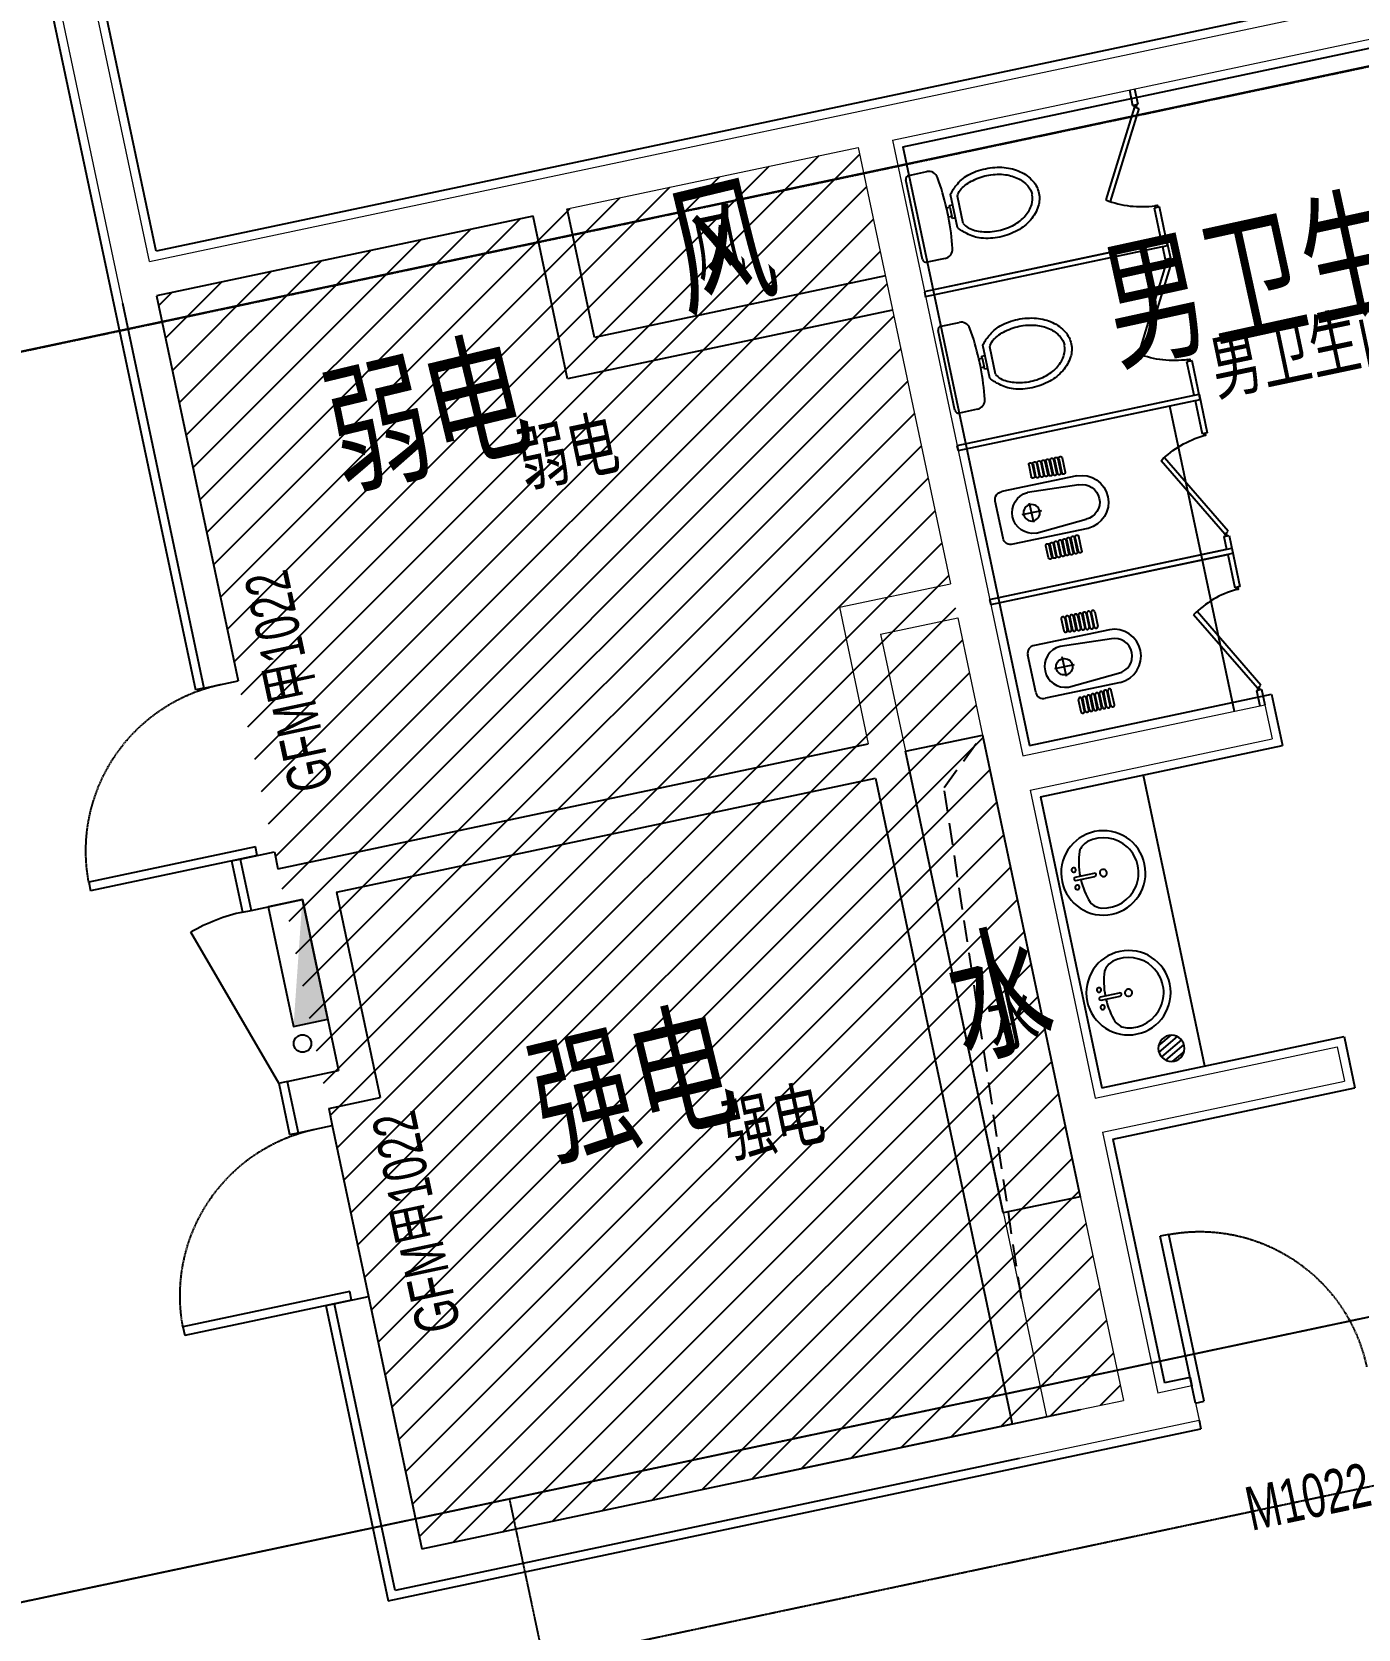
# Model space of a CAD drawing. Header units: millimetres. Extents: x 11669738 to 11859441, y -6222081 to -6069093.
# Drawn here: x 11705781 to 11713364, y -6171997 to -6162863 of the extents above; entities that cross this region are included whole.
import ezdxf
from ezdxf.enums import TextEntityAlignment as Align

# ---------------------------------------------------------------- set-up
doc = ezdxf.new("R2010")
doc.units = ezdxf.units.MM
for name, pattern in [('DASH', [0.35, 0.25, -0.1]), ('E-RG-1F$0$$0$DOTE', [2.42, 2, -0.2, 0.02, -0.2]), ('E1-RW-4F$0$HIDDEN', [0.375, 0.25, -0.125]), ('XRE2$0$HIDDEN', [0.375, 0.25, -0.125])]:
    doc.linetypes.add(name, pattern=pattern)
for name, color, linetype in [('A-SYMB-DOOR1', 4, 'Continuous'), ('A—墙体', 7, 'Continuous'), ('A—设备管丼、主管符号', 50, 'Continuous'), ('A—轴线、尺寸', 1, 'Continuous'), ('E1-RI-4F$0$$14$A-DIMS-100', 1, 'Continuous'), ('E1-RI-4F$0$A-SYMB-DOOR', 4, 'Continuous'), ('E1-RI-4F$0$A-SYMB-DOOR1', 4, 'Continuous'), ('E1-RW-4F$0$A-HOLE', 2, 'Continuous'), ('I—平面—卫生间隔断（不到顶）', 48, 'Continuous'), ('I—平面—文字', 40, 'Continuous'), ('I—平面—文字（放大1：100）', 40, 'XRE2$0$HIDDEN'), ('I—平面—洁具1', 48, 'Continuous'), ('I—平面—洁具2', 44, 'Continuous'), ('I—平面—消防设施', 10, 'Continuous'), ('I—平面—装饰面层线', 192, 'Continuous'), ('I—平面—踏步', 80, 'Continuous'), ('I—平面—门', 22, 'Continuous'), ('S-EQ1', 2, 'Continuous'), ('轴线100', 1, 'Continuous')]:
    doc.layers.add(name, color=color, linetype=linetype)
doc.layers.add('E1-RW-4F$0$A-WALL', color=7, linetype='Continuous', lineweight=5)
doc.layers.add('E1-RW-4F$0$P-SANR-FIXT', color=6, linetype='Continuous', lineweight=5)
doc.styles.add('E1-RI-4F$0$ECADI-TXT', font='SIMYOU.TTF')
doc.styles.add('XD2008', font='simhei.ttf', dxfattribs={"width": 0.85})

# ---------------------------------------------------------------- blocks, each defined once
blk = doc.blocks.new('E1-RI-4F$0$ECADI-TAG-DOOR')
blk = doc.blocks.new('E1-RI-4F$0$XFX-BX')
blk.add_lwpolyline([(0, 0), (0, 200), (700, 200), (700, 0)], close=True)
blk.add_solid([(0, 0), (0, 0), (700, 0), (700, 200)])
blk = doc.blocks.new('E1-RW-4F$0$Lavatory - Round_BNIM - 19_ x 19_-277619-E1 和 E3 号楼三层平面图 BLDG E1 AND E3 THIRD FLOOR PLAN')
at = {"layer": 'I—平面—洁具1'}
for p, q in [((87.1, 247.1), (87.1, 136.3)), ((106.2, 247.1), (106.2, 136.3))]:
    blk.add_line(p, q, dxfattribs=at)
for centre, radius, start, end in [((96.7, 85.2), 241.3, 0, 180), ((1.4, 104.3), 104.5, 120.79274, 162.19039), ((96.7, -233), 452.3, 91.20673, 109.20864), ((45.9, 247.1), 12.7, 0, 180), ((45.9, 247.1), 12.7, 180, 0), ((96.7, 247.1), 9.52, 0, 180), ((96.7, -233), 452.3, 70.79136, 88.79327), ((147.5, 247.1), 12.7, 0, 180), ((147.5, 247.1), 12.7, 180, 0), ((191.9, 104.3), 104.5, 17.80961, 59.20726), ((96.7, 85.2), 201.4, 165.30711, 14.69289), ((96.7, 85.2), 20.6, 0, 180), ((96.7, 136.3), 9.52, 180, 0), ((96.7, 85.2), 241.3, 180, 0), ((96.7, 85.2), 20.6, 180, 0)]:
    blk.add_arc(centre, radius, start, end, dxfattribs=at)
blk = doc.blocks.new('E1-RW-4F$0$dunwei3')
at = {"layer": 'I—平面—卫生间隔断（不到顶）'}
for p, q in [((509825.7, -38717.5), (509825.7, -40132.5)), ((509853.4, -38717.5), (509828, -38717.5)), ((509855.7, -38717.5), (509855.7, -40102.5)), ((510725.5, -38717.5), (510755.5, -38717.5)), ((510725.5, -38717.5), (510725.5, -40102.5)), ((510755.5, -38717.5), (510755.5, -40132.5)), ((510626.5, -40133.2), (510139.6, -39863.2)), ((510639.6, -40110.5), (510152.7, -39840.5)), ((509825.7, -40132.5), (510050.5, -40132.5)), ((509855.7, -40102.5), (510050.5, -40102.5)), ((510050.5, -40132.5), (510050.5, -40102.5)), ((510639.6, -40110.5), (510626.5, -40133.2)), ((510650.5, -40102.5), (510650.5, -40132.5)), ((510650.5, -40102.5), (510725.5, -40102.5)), ((510650.5, -40132.5), (510755.5, -40132.5))]:
    blk.add_line(p, q, dxfattribs=at)
for points in [[(510050.5, -40110.5), (510062.5, -40110.5), (510062.5, -40122), (510050.5, -40122)], [(510650.5, -40122), (510639.6, -40122), (510639.6, -40110.5), (510650.5, -40110.5)]]:
    blk.add_lwpolyline(points, dxfattribs=at)
blk.add_arc((510621.1, -40147.3), 559.9, 146.76937, 176.22849, dxfattribs=at)
at = {"layer": 'I—平面—洁具2'}
for p, q in [((510399.2, -38865.4), (510182.3, -38865.4)), ((510136.9, -39351.8), (510136.9, -38912.8)), ((510290.8, -39112.6), (510290.8, -38998.3)), ((510444.7, -39351.8), (510444.7, -38912.8)), ((510190.8, -39351.8), (510172.1, -39055.4)), ((510347.9, -39055.4), (510233.6, -39055.4)), ((510409.4, -39055.4), (510390.8, -39351.8)), ((510009, -39105.5), (510009, -39105.5)), ((510009, -39105.5), (510009, -39105.5)), ((510009, -39130.5), (510009, -39130.5)), ((510009, -39130.5), (510009, -39130.5)), ((510009, -39155.5), (510009, -39155.5)), ((510009, -39155.5), (510009, -39155.5)), ((510009, -39180.5), (510009, -39180.5)), ((510009, -39180.5), (510009, -39180.5)), ((510019, -39095.5), (510089.5, -39095.5)), ((510019, -39095.5), (510089.5, -39095.5)), ((510019, -39115.5), (510089.5, -39115.5)), ((510019, -39115.5), (510089.5, -39115.5)), ((510019, -39120.5), (510091.5, -39120.5)), ((510019, -39120.5), (510091.5, -39120.5)), ((510019, -39140.5), (510091.5, -39140.5)), ((510019, -39140.5), (510091.5, -39140.5)), ((510019, -39145.5), (510093.4, -39145.5)), ((510019, -39145.5), (510093.4, -39145.5)), ((510019, -39165.5), (510093.4, -39165.5)), ((510019, -39165.5), (510093.4, -39165.5)), ((510019, -39170.5), (510095.4, -39170.5)), ((510019, -39170.5), (510095.4, -39170.5)), ((510099.5, -39105.5), (510099.5, -39105.5)), ((510099.5, -39105.5), (510099.5, -39105.5)), ((510099.5, -39130.5), (510099.5, -39130.5)), ((510099.5, -39130.5), (510099.5, -39130.5)), ((510099.5, -39155.5), (510099.5, -39155.5)), ((510099.5, -39155.5), (510099.5, -39155.5)), ((510101.5, -39130.5), (510101.5, -39130.5)), ((510101.5, -39130.5), (510101.5, -39130.5)), ((510103.4, -39155.5), (510103.4, -39155.5)), ((510103.4, -39155.5), (510103.4, -39155.5)), ((510105.4, -39180.5), (510105.4, -39180.5)), ((510105.4, -39180.5), (510105.4, -39180.5)), ((510476.2, -39180.5), (510476.2, -39180.5)), ((510478.2, -39155.5), (510478.2, -39155.5)), ((510480.1, -39130.5), (510480.1, -39130.5)), ((510482.1, -39105.5), (510482.1, -39105.5)), ((510482.1, -39130.5), (510482.1, -39130.5)), ((510482.1, -39155.5), (510482.1, -39155.5)), ((510562.6, -39170.5), (510486.2, -39170.5)), ((510562.6, -39145.5), (510488.2, -39145.5)), ((510562.6, -39165.5), (510488.2, -39165.5)), ((510562.6, -39120.5), (510490.1, -39120.5)), ((510562.6, -39140.5), (510490.1, -39140.5)), ((510562.6, -39115.5), (510492.1, -39115.5)), ((510572.6, -39105.5), (510572.6, -39105.5)), ((510572.6, -39130.5), (510572.6, -39130.5)), ((510572.6, -39155.5), (510572.6, -39155.5)), ((510572.6, -39180.5), (510572.6, -39180.5)), ((510009, -39205.5), (510009, -39205.5)), ((510009, -39205.5), (510009, -39205.5)), ((510009, -39230.5), (510009, -39230.5)), ((510009, -39230.5), (510009, -39230.5)), ((510009, -39255.5), (510009, -39255.5)), ((510009, -39255.5), (510009, -39255.5)), ((510019, -39190.5), (510095.4, -39190.5)), ((510019, -39190.5), (510095.4, -39190.5)), ((510019, -39195.5), (510097.3, -39195.5)), ((510019, -39195.5), (510097.3, -39195.5)), ((510019, -39215.5), (510097.3, -39215.5)), ((510019, -39215.5), (510097.3, -39215.5)), ((510019, -39220.5), (510099.2, -39220.5)), ((510019, -39220.5), (510099.2, -39220.5)), ((510019, -39240.5), (510099.2, -39240.5)), ((510019, -39240.5), (510099.2, -39240.5)), ((510019, -39245.5), (510101.2, -39245.5)), ((510019, -39245.5), (510101.2, -39245.5)), ((510019, -39265.5), (510101.2, -39265.5)), ((510019, -39265.5), (510101.2, -39265.5)), ((510019, -39270.5), (510103.1, -39270.5)), ((510019, -39270.5), (510103.1, -39270.5)), ((510107.3, -39205.5), (510107.3, -39205.5)), ((510107.3, -39205.5), (510107.3, -39205.5)), ((510109.2, -39230.5), (510109.2, -39230.5)), ((510109.2, -39230.5), (510109.2, -39230.5)), ((510111.2, -39255.5), (510111.2, -39255.5)), ((510111.2, -39255.5), (510111.2, -39255.5)), ((510470.4, -39255.5), (510470.4, -39255.5)), ((510472.4, -39230.5), (510472.4, -39230.5)), ((510474.3, -39205.5), (510474.3, -39205.5)), ((510562.6, -39270.5), (510478.5, -39270.5)), ((510562.6, -39245.5), (510480.4, -39245.5)), ((510562.6, -39265.5), (510480.4, -39265.5)), ((510562.6, -39220.5), (510482.4, -39220.5)), ((510562.6, -39240.5), (510482.4, -39240.5)), ((510562.6, -39195.5), (510484.3, -39195.5)), ((510562.6, -39215.5), (510484.3, -39215.5)), ((510562.6, -39190.5), (510486.2, -39190.5)), ((510572.6, -39205.5), (510572.6, -39205.5)), ((510572.6, -39230.5), (510572.6, -39230.5)), ((510572.6, -39255.5), (510572.6, -39255.5)), ((510009, -39280.5), (510009, -39280.5)), ((510009, -39280.5), (510009, -39280.5)), ((510019, -39290.5), (510103.1, -39290.5)), ((510019, -39290.5), (510103.1, -39290.5)), ((510113.1, -39280.5), (510113.1, -39280.5)), ((510113.1, -39280.5), (510113.1, -39280.5)), ((510468.5, -39280.5), (510468.5, -39280.5)), ((510562.6, -39290.5), (510478.5, -39290.5)), ((510572.6, -39280.5), (510572.6, -39280.5))]:
    blk.add_line(p, q, dxfattribs=at)
blk.add_lwpolyline([(510562.6, -39095.5), (510492.1, -39095.5)], dxfattribs=at)
blk.add_circle((510290.8, -39055.4), 47.1, dxfattribs=at)
for centre, radius, start, end in [((510180.5, -38909.1), 43.8, 87.58767, 184.85524), ((510401.1, -38909.1), 43.8, 355.14546, 92.41303), ((510290.8, -39061.7), 118.8, 3.04908, 176.95161), ((510019, -39105.5), 10, 90.00035, 180.00035), ((510019, -39105.5), 10, 90.00035, 180.00035), ((510019, -39105.5), 10, 180.00035, 270.00035), ((510019, -39105.5), 10, 180.00035, 270.00035), ((510019, -39130.5), 10, 90.00035, 180.00035), ((510019, -39130.5), 10, 90.00035, 180.00035), ((510019, -39130.5), 10, 180.00035, 270.00035), ((510019, -39130.5), 10, 180.00035, 270.00035), ((510019, -39155.5), 10, 90.00035, 180.00035), ((510019, -39155.5), 10, 90.00035, 180.00035), ((510019, -39155.5), 10, 180.00035, 270.00035), ((510019, -39155.5), 10, 180.00035, 270.00035), ((510019, -39180.5), 10, 90.00035, 180.00035), ((510019, -39180.5), 10, 90.00035, 180.00035), ((510019, -39180.5), 10, 180.00035, 270.00035), ((510019, -39180.5), 10, 180.00035, 270.00035), ((510089.5, -39105.5), 10, 0.00035, 90.00035), ((510089.5, -39105.5), 10, 0.00035, 90.00035), ((510089.5, -39105.5), 10, 270.00035, 0.00035), ((510089.5, -39105.5), 10, 270.00035, 0.00035), ((510091.5, -39130.5), 10, 0.00035, 90.00035), ((510091.5, -39130.5), 10, 0.00035, 90.00035), ((510091.5, -39130.5), 10, 270.00035, 0.00035), ((510091.5, -39130.5), 10, 270.00035, 0.00035), ((510093.4, -39155.5), 10, 0.00035, 90.00035), ((510093.4, -39155.5), 10, 0.00035, 90.00035), ((510093.4, -39155.5), 10, 270.00035, 0.00035), ((510093.4, -39155.5), 10, 270.00035, 0.00035), ((510095.4, -39180.5), 10, 0.00035, 90.00035), ((510095.4, -39180.5), 10, 0.00035, 90.00035), ((510095.4, -39180.5), 10, 270.00035, 0.00035), ((510095.4, -39180.5), 10, 270.00035, 0.00035), ((510486.2, -39180.5), 10, 90.00035, 180.00035), ((510486.2, -39180.5), 10, 180.00035, 270.00035), ((510488.2, -39155.5), 10, 90.00035, 180.00035), ((510488.2, -39155.5), 10, 180.00035, 270.00035), ((510490.1, -39130.5), 10, 90.00035, 180.00035), ((510490.1, -39130.5), 10, 180.00035, 270.00035), ((510492.1, -39105.5), 10, 90.00035, 180.00035), ((510492.1, -39105.5), 10, 180.00035, 270.00035), ((510562.6, -39105.5), 10, 0.00035, 90.00035), ((510562.6, -39105.5), 10, 270.00035, 0.00035), ((510562.6, -39130.5), 10, 0.00035, 90.00035), ((510562.6, -39130.5), 10, 270.00035, 0.00035), ((510562.6, -39155.5), 10, 0.00035, 90.00035), ((510562.6, -39155.5), 10, 270.00035, 0.00035), ((510562.6, -39180.5), 10, 0.00035, 90.00035), ((510562.6, -39180.5), 10, 270.00035, 0.00035), ((510019, -39205.5), 10, 90.00035, 180.00035), ((510019, -39205.5), 10, 90.00035, 180.00035), ((510019, -39205.5), 10, 180.00035, 270.00035), ((510019, -39205.5), 10, 180.00035, 270.00035), ((510019, -39230.5), 10, 90.00035, 180.00035), ((510019, -39230.5), 10, 90.00035, 180.00035), ((510019, -39230.5), 10, 180.00035, 270.00035), ((510019, -39230.5), 10, 180.00035, 270.00035), ((510019, -39255.5), 10, 90.00035, 180.00035), ((510019, -39255.5), 10, 90.00035, 180.00035), ((510019, -39255.5), 10, 180.00035, 270.00035), ((510019, -39255.5), 10, 180.00035, 270.00035), ((510019, -39280.5), 10, 90.00035, 180.00035), ((510019, -39280.5), 10, 90.00035, 180.00035), ((510097.3, -39205.5), 10, 0.00035, 90.00035), ((510097.3, -39205.5), 10, 0.00035, 90.00035), ((510097.3, -39205.5), 10, 270.00035, 0.00035), ((510097.3, -39205.5), 10, 270.00035, 0.00035), ((510099.2, -39230.5), 10, 0.00035, 90.00035), ((510099.2, -39230.5), 10, 0.00035, 90.00035), ((510099.2, -39230.5), 10, 270.00035, 0.00035), ((510099.2, -39230.5), 10, 270.00035, 0.00035), ((510101.2, -39255.5), 10, 0.00035, 90.00035), ((510101.2, -39255.5), 10, 0.00035, 90.00035), ((510101.2, -39255.5), 10, 270.00035, 0.00035), ((510101.2, -39255.5), 10, 270.00035, 0.00035), ((510103.1, -39280.5), 10, 0.00035, 90.00035), ((510103.1, -39280.5), 10, 0.00035, 90.00035), ((510478.5, -39280.5), 10, 90.00035, 180.00035), ((510480.4, -39255.5), 10, 90.00035, 180.00035), ((510480.4, -39255.5), 10, 180.00035, 270.00035), ((510482.4, -39230.5), 10, 90.00035, 180.00035), ((510482.4, -39230.5), 10, 180.00035, 270.00035), ((510484.3, -39205.5), 10, 90.00035, 180.00035), ((510484.3, -39205.5), 10, 180.00035, 270.00035), ((510562.6, -39205.5), 10, 0.00035, 90.00035), ((510562.6, -39205.5), 10, 270.00035, 0.00035), ((510562.6, -39230.5), 10, 0.00035, 90.00035), ((510562.6, -39230.5), 10, 270.00035, 0.00035), ((510562.6, -39255.5), 10, 0.00035, 90.00035), ((510562.6, -39255.5), 10, 270.00035, 0.00035), ((510562.6, -39280.5), 10, 0.00035, 90.00035), ((510019, -39280.5), 10, 180.00035, 270.00035), ((510019, -39280.5), 10, 180.00035, 270.00035), ((510103.1, -39280.5), 10, 270.00035, 0.00035), ((510103.1, -39280.5), 10, 270.00035, 0.00035), ((510290.8, -39346.5), 154, 181.97919, 358.02151), ((510290.8, -39350.4), 100, 180.77532, 359.22537), ((510478.5, -39280.5), 10, 180.00035, 270.00035), ((510562.6, -39280.5), 10, 270.00035, 0.00035)]:
    blk.add_arc(centre, radius, start, end, dxfattribs=at)
blk = doc.blocks.new('E1-RW-4F$0$matong')
at = {"layer": 'I—平面—洁具2'}
for p, q in [((-0.43, 0), (0.43, 0)), ((-0.47, -0.235), (-0.47, -0.04)), ((0.47, -0.04), (0.47, -0.235)), ((-0.176, -0.431), (0.181, -0.431)), ((-0.148, -0.5), (0.148, -0.5)), ((-0.07, -0.396), (-0.05, -0.396)), ((-0.07, -0.431), (-0.07, -0.396)), ((-0.05, -0.396), (-0.05, -0.361)), ((0.05, -0.396), (-0.05, -0.396)), ((0.05, -0.361), (0.05, -0.396)), ((0.05, -0.396), (0.07, -0.396)), ((0.07, -0.396), (0.07, -0.431))]:
    blk.add_line(p, q, dxfattribs=at)
for points in [[(0.002, -1.35, -0.128381), (-0.133, -1.315, -0.106268), (-0.259, -1.203, -0.085065), (-0.338, -1.047, -0.074422), (-0.368, -0.849, -0.074422), (-0.338, -0.652, -0.093985), (-0.259, -0.514, -0.073872), (-0.176, -0.431, -0.130921)], [(-0.148, -0.5, 0.073654), (-0.204, -0.54, 0.085065), (-0.272, -0.674, 0.074422), (-0.298, -0.849, 0.074422), (-0.272, -1.025, 0.085065), (-0.204, -1.159, 0.106268), (-0.101, -1.25, 0.128381), (-0.002, -1.276, 0.131396)], [(0.181, -0.431, -0.073872), (0.264, -0.514, -0.093985), (0.343, -0.652, -0.074422), (0.372, -0.849, -0.074422), (0.343, -1.047, -0.085065), (0.264, -1.203, -0.106268), (0.138, -1.315, -0.128381), (0.002, -1.35, -0.130921)], [(0.148, -0.5, -0.073654), (0.204, -0.54, -0.085065), (0.272, -0.674, -0.074422), (0.298, -0.849, -0.074422), (0.272, -1.025, -0.085065), (0.204, -1.159, -0.106268), (0.101, -1.25, -0.128381), (0.002, -1.276, -0.131396)]]:
    blk.add_lwpolyline(points, format="xyb", dxfattribs=at)
for centre, radius, start, end in [((-0.43, -0.04), 0.04, 90, 180), ((0.43, -0.04), 0.04, 0, 90), ((-0.37, -0.235), 0.1, 180, 262.0681), ((0, 2.42), 2.781, 262.0681, 268.9699), ((0, 2.42), 2.781, 271.0301, 277.9319), ((0.37, -0.235), 0.1, 277.9319, 0), ((0, 2.42), 2.781, 268.9699, 271.0301)]:
    blk.add_arc(centre, radius, start, end, dxfattribs=at)
blk = doc.blocks.new('E1-RW-4F$0$mt2')
at = {"layer": 'I—平面—卫生间隔断（不到顶）'}
for p, q in [((484752, -36734.2), (484752, -35319.1)), ((484752, -35319.1), (484976.9, -35319.1)), ((484782, -36734.1), (484782, -35349.1)), ((484782, -35349.1), (484976.9, -35349.1)), ((484976.9, -35319.1), (484976.9, -35349.1)), ((485553, -35318.4), (485066.2, -35588.4)), ((485566.2, -35341.1), (485079.3, -35611.1)), ((485566.2, -35341.1), (485553, -35318.4)), ((485682, -35319.1), (485576.9, -35319.1)), ((485576.9, -35349.1), (485576.9, -35319.1)), ((485652, -35349.1), (485576.9, -35349.1)), ((485652, -36734.2), (485652, -35349.1)), ((485682, -36734.1), (485682, -35319.1)), ((484779.7, -36734.2), (484749.7, -36734.2)), ((485679.7, -36734.2), (485649.7, -36734.2))]:
    blk.add_line(p, q, dxfattribs=at)
for points in [[(484976.9, -35341.1), (484989.1, -35341.1), (484989.1, -35329.6), (484976.9, -35329.6)], [(485576.9, -35329.6), (485566.2, -35329.6), (485566.2, -35341.1), (485576.9, -35341.1)]]:
    blk.add_lwpolyline(points, dxfattribs=at)
blk.add_arc((485547.6, -35304.3), 559.9, 183.77151, 213.23063, dxfattribs=at)
at = {"layer": 'I—平面—洁具2', "extrusion": (-8.91634e-38, -1.11454e-38, -1), "xscale": 539.9999999999997, "yscale": 539.9999999999997, "zscale": -539.9999999999997, "rotation": 179.9999999992452}
blk.add_blockref('E1-RW-4F$0$matong', (-485214.6, -36704.2), dxfattribs=at)
blk = doc.blocks.new('E1-RW-4F$0$_LV13')
at = {"layer": 'S-EQ1'}
for p, q in [((-0.495, 0.071), (-0.071, 0.495)), ((-0.465, -0.183), (0.183, 0.465)), ((-0.354, -0.354), (0.354, 0.354)), ((-0.183, -0.465), (0.465, 0.183)), ((0.071, -0.495), (0.495, -0.071))]:
    blk.add_line(p, q, dxfattribs=at)
blk.add_circle((0, 0), 0.5, dxfattribs=at)

msp = doc.modelspace()

# ---------------------------------------------------------------- hatches: boundary and pattern name
at = {"layer": 'I—平面—装饰面层线'}
h = msp.add_hatch(dxfattribs=at)
h.set_pattern_fill('ANSI31', color=8, scale=50, style=0)
edge = h.paths.add_edge_path()
edge.add_line((11706494.1, -6164372.7), (11708011.2, -6171538.8))
edge.add_line((11708011.2, -6171538.8), (11712022.7, -6170689.6))
edge.add_line((11712022.7, -6170689.6), (11710505.6, -6163523.3))
edge.add_line((11710505.6, -6163523.3), (11706494.1, -6164372.5))

# ---------------------------------------------------------------- linework, layer by layer
for p, q in [((11708646.7, -6163917), (11706494.1, -6164372.7)), ((11710604.9, -6167131.1), (11711386, -6170824.4, 0))]:
    msp.add_line(p, q)
at = {"layer": 'A—墙体'}
for p, q in [((11708843.8, -6164847.8), (11708646.7, -6163917)), ((11708998, -6164610.7), (11708842.4, -6163875.5)), ((11710661.2, -6164258.6), (11708998, -6164610.7)), ((11706494.1, -6164372.7), (11706960.1, -6166573.8)), ((11706298.5, -6164414.1), (11706764.5, -6166615.3)), ((11710702.6, -6164454.3), (11708843.8, -6164847.8)), ((11706764.5, -6166615.3), (11706960.1, -6166573.8)), ((11707187.9, -6167650), (11710563.4, -6166935.5)), ((11707522.9, -6167783.6), (11710604.9, -6167131.1)), ((11706971.6, -6167593.6), (11707167.2, -6167552.2)), ((11706971.6, -6167593.6), (11707033.7, -6167887.1)), ((11707167.2, -6167552.2), (11707187.9, -6167650)), ((11707522.9, -6167783.6), (11707771.4, -6168957.6)), ((11707033.7, -6167887.1), (11707327.2, -6167825)), ((11707327.2, -6167825), (11707534.3, -6168803.3)), ((11707240.8, -6168865.4), (11707534.3, -6168803.3)), ((11707240.8, -6168865.4), (11707302.9, -6169158.9)), ((11707477.9, -6169019.7), (11707771.4, -6168957.6)), ((11707477.9, -6169019.7), (11707498.6, -6169117.5)), ((11707302.9, -6169158.9), (11707498.6, -6169117.5)), ((11707510, -6170137.3), (11707705.7, -6170095.8)), ((11707510, -6170137.3), (11707856.9, -6171775.9)), ((11707705.7, -6170095.8), (11708011.2, -6171538.8)), ((11708011.2, -6171538.8), (11711386.8, -6170824.2, 0)), ((11707860.2, -6171775.2, 0), (11711428.2, -6171019.9, 0))]:
    msp.add_line(p, q, dxfattribs=at)
at = {"layer": 'A—设备管丼、主管符号', "linetype": 'E1-RW-4F$0$HIDDEN', "ltscale": 500, "elevation": 0}
msp.add_lwpolyline([(11711439.4, -6170107), (11710996.9, -6167185), (11711216.6, -6166884.2)], dxfattribs=at)
at = {"layer": 'A—轴线、尺寸', "linetype": 'ByBlock'}
for p, q in [((11722716.3, -6161091.8, 0), (11686226.9, -6168816.3, 0)), ((11732282.3, -6166221.8, 0), (11687668.7, -6175666.2, 0))]:
    msp.add_line(p, q, dxfattribs=at)
at = {"layer": 'E1-RI-4F$0$$14$A-DIMS-100'}
msp.add_line((11709967.6, -6171124.7), (11711777.5, -6170741.6), dxfattribs=at)
at = {"layer": 'E1-RW-4F$0$A-HOLE', "ltscale": 100}
msp.add_lwpolyline([(11710776.3, -6166977.4), (11711216.6, -6166884.2), (11711775.5, -6169524.7), (11711335.3, -6169617.9), (11710776.3, -6166977.4)], dxfattribs=at)
at = {"layer": 'E1-RW-4F$0$A-WALL'}
for p, q in [((11705864, -6162359.4), (11706298.9, -6164413.9)), ((11706453.1, -6164176.8), (11706059.6, -6162318)), ((11706453.1, -6164176.8), (11713497.1, -6162685.6)), ((11710701.3, -6163481.9), (11713538.5, -6162881.3)), ((11710701.3, -6163481.9), (11711446.9, -6167003.9)), ((11708841.9, -6163875.5), (11710505.6, -6163523.3)), ((11710505.6, -6163523.3), (11711034, -6166019)), ((11710398.1, -6166153.6, 0), (11711034, -6166019, 0)), ((11710398.1, -6166153.6, 0), (11710563.4, -6166935.5)), ((11710634, -6166308.1, 0), (11711074.9, -6166214.8, 0)), ((11711074.9, -6166214.8, 0), (11711216.6, -6166884.2)), ((11710634, -6166308.1, 0), (11710776.3, -6166977.4, 0)), ((11711446.9, -6167003.9, 0), (11712831.2, -6166710.8, 0)), ((11712831.2, -6166710.8, 0), (11712872.6, -6166906.5, 0)), ((11711488.3, -6167199.5), (11712872.6, -6166906.5)), ((11711488.3, -6167199.5), (11711861.1, -6168960.5)), ((11711382.6, -6167665.8, 0), (11712022.7, -6170689.5, 0)), ((11710942.3, -6167759, 0), (11711582.4, -6170782.7, 0)), ((11711861.1, -6168960.5), (11713245.4, -6168667.4)), ((11713245.4, -6168667.4, 0), (11713286.8, -6168863.1, 0)), ((11711902.5, -6169156.2), (11713286.8, -6168863.1)), ((11711902.5, -6169156.2), (11712218.3, -6170648.1)), ((11712414, -6170606.7), (11712218.3, -6170648.1)), ((11712414, -6170606.7), (11712455.4, -6170802.3)), ((11711582.4, -6170782.7), (11712022.7, -6170689.5)), ((11711428.2, -6171019.8), (11712455.4, -6170802.3))]:
    msp.add_line(p, q, dxfattribs=at)
at = {"layer": 'I—平面—卫生间隔断（不到顶）'}
for p, q in [((11712056.3, -6163195.1), (11712074.9, -6163283.1)), ((11712085.6, -6163188.9), (11712104.3, -6163276.9)), ((11712085, -6163292), (11711921.7, -6163824.2)), ((11712109.9, -6163300.1), (11711946.6, -6163832.3)), ((11712074.9, -6163283.1), (11712104.3, -6163276.9)), ((11712085, -6163292), (11712109.9, -6163300.1)), ((11712228.5, -6163863.9), (11712199.2, -6163870.1)), ((11712239.6, -6164060.8), (11712199.2, -6163870.1)), ((11712275.1, -6164083.9), (11712228.5, -6163863.9)), ((11710884.6, -6164347.6), (11712239.6, -6164060.8)), ((11710890.8, -6164377), (11712275.1, -6164083.9)), ((11711257.4, -6166108.8), (11712641.7, -6165815.7)), ((11711263.6, -6166137.9), (11712618.6, -6165851.3)), ((11712618.6, -6165851.3), (11712658.9, -6166041.9)), ((11712641.7, -6165815.7), (11712688.3, -6166035.7)), ((11712688.3, -6166035.7), (11712658.9, -6166041.9)), ((11712788.8, -6166616.5), (11712423.8, -6166196.1)), ((11712808.3, -6166599), (11712443.3, -6166178.6)), ((11712788.8, -6166616.5), (11712808.3, -6166599)), ((11712783.2, -6166628.9), (11712812.5, -6166622.7)), ((11712783.2, -6166628.9), (11712801.8, -6166717)), ((11712812.5, -6166622.7), (11712831.2, -6166710.8))]:
    msp.add_line(p, q, dxfattribs=at)
for points in [[(11712094, -6163279.1), (11712096.2, -6163289.6), (11712085, -6163292), (11712082.7, -6163281.4)], [(11712207, -6163868.4), (11712204.5, -6163856.5), (11712215.8, -6163854.2), (11712218.3, -6163866)], [(11712666.8, -6166040.2), (11712669.2, -6166052), (11712680.5, -6166049.6), (11712678, -6166037.8)], [(11712802.3, -6166624.8), (11712800, -6166614.1), (11712788.8, -6166616.5), (11712791, -6166627.2)]]:
    msp.add_lwpolyline(points, dxfattribs=at)
for centre, start, end in [((11712124.8, -6163302.5), 248.72202, 278.18114), ((11712820.9, -6166590.8), 105.72416, 135.18328)]:
    msp.add_arc(centre, 559.9, start, end, dxfattribs=at)
at = {"layer": 'I—平面—洁具1'}
msp.add_line((11712134.6, -6167113.8), (11712486.6, -6168777), dxfattribs=at)
at = {"layer": 'I—平面—洁具2'}
for p, q in [((11711667.2, -6166219.6), (11711681.8, -6166288.6)), ((11711667.2, -6166219.6), (11711681.8, -6166288.6)), ((11711686.8, -6166215.5), (11711701.4, -6166284.4)), ((11711686.8, -6166215.5), (11711701.4, -6166284.4)), ((11711691.7, -6166214.4), (11711706.7, -6166285.3)), ((11711691.7, -6166214.4), (11711706.7, -6166285.3)), ((11711711.3, -6166210.3), (11711726.3, -6166281.2)), ((11711711.3, -6166210.3), (11711726.3, -6166281.2)), ((11711716.2, -6166209.3), (11711731.6, -6166282)), ((11711716.2, -6166209.3), (11711731.6, -6166282)), ((11711735.7, -6166205.1), (11711751.1, -6166277.9)), ((11711735.7, -6166205.1), (11711751.1, -6166277.9)), ((11711740.6, -6166204.1), (11711756.4, -6166278.8)), ((11711740.6, -6166204.1), (11711756.4, -6166278.8)), ((11711760.2, -6166199.9), (11711776, -6166274.6)), ((11711760.2, -6166199.9), (11711776, -6166274.6)), ((11711765.1, -6166198.9), (11711781.3, -6166275.5)), ((11711765.1, -6166198.9), (11711781.3, -6166275.5)), ((11711784.6, -6166194.8), (11711800.8, -6166271.3)), ((11711784.6, -6166194.8), (11711800.8, -6166271.3)), ((11711789.5, -6166193.7), (11711806.1, -6166272.2)), ((11711789.5, -6166193.7), (11711806.1, -6166272.2)), ((11711809.1, -6166189.6), (11711825.7, -6166268.1)), ((11711809.1, -6166189.6), (11711825.7, -6166268.1)), ((11711814, -6166188.5), (11711831, -6166268.9)), ((11711814, -6166188.5), (11711831, -6166268.9)), ((11711833.6, -6166184.4), (11711850.6, -6166264.8)), ((11711833.6, -6166184.4), (11711850.6, -6166264.8)), ((11711838.4, -6166183.4), (11711855.9, -6166265.6)), ((11711838.4, -6166183.4), (11711855.9, -6166265.6)), ((11711858, -6166179.2), (11711875.4, -6166261.5)), ((11711858, -6166179.2), (11711875.4, -6166261.5)), ((11711942.4, -6166281.8), (11711513, -6166372.7)), ((11711953.5, -6166334.6), (11711659.8, -6166377.7)), ((11711520.9, -6166639.2), (11711476, -6166427)), ((11711740.2, -6166481.9), (11711628.4, -6166505.6)), ((11711696.2, -6166549.7), (11711672.5, -6166437.9)), ((11712006.1, -6166583), (11711576.7, -6166673.9)), ((11711708.9, -6166609.8), (11711995, -6166530.2)), ((11711799.4, -6166747.2), (11711784.8, -6166678.2)), ((11711804.3, -6166746.2), (11711789.3, -6166675.3)), ((11711823.8, -6166742), (11711808.8, -6166671.2)), ((11711828.7, -6166741), (11711813.3, -6166668.2)), ((11711848.3, -6166736.9), (11711832.9, -6166664.1)), ((11711853.2, -6166735.8), (11711837.4, -6166661.2)), ((11711872.7, -6166731.7), (11711856.9, -6166657)), ((11711877.6, -6166730.7), (11711861.4, -6166654.1)), ((11711897.2, -6166726.5), (11711881, -6166649.9)), ((11711902.1, -6166725.5), (11711885.5, -6166647)), ((11711921.7, -6166721.3), (11711905, -6166642.9)), ((11711926.5, -6166720.3), (11711909.5, -6166639.9)), ((11711946.1, -6166716.2), (11711929.1, -6166635.8)), ((11711951, -6166715.1), (11711933.6, -6166632.8)), ((11711970.6, -6166711), (11711953.2, -6166628.7))]:
    msp.add_line(p, q, dxfattribs=at)
msp.add_lwpolyline([(11711779.8, -6166751.4), (11711765.2, -6166682.4)], dxfattribs=at)
msp.add_circle((11711684.3, -6166493.8), 47.1, dxfattribs=at)
for centre, radius, start, end in [((11711677, -6166217.5), 10, 101.9523, 191.9523), ((11711677, -6166217.5), 10, 101.9523, 191.9523), ((11711677, -6166217.5), 10, 11.9523, 101.9523), ((11711677, -6166217.5), 10, 11.9523, 101.9523), ((11711701.5, -6166212.4), 10, 101.9523, 191.9523), ((11711701.5, -6166212.4), 10, 101.9523, 191.9523), ((11711701.5, -6166212.4), 10, 11.9523, 101.9523), ((11711701.5, -6166212.4), 10, 11.9523, 101.9523), ((11711725.9, -6166207.2), 10, 101.9523, 191.9523), ((11711725.9, -6166207.2), 10, 101.9523, 191.9523), ((11711725.9, -6166207.2), 10, 11.9523, 101.9523), ((11711725.9, -6166207.2), 10, 11.9523, 101.9523), ((11711750.4, -6166202), 10, 101.9523, 191.9523), ((11711750.4, -6166202), 10, 101.9523, 191.9523), ((11711750.4, -6166202), 10, 11.9523, 101.9523), ((11711750.4, -6166202), 10, 11.9523, 101.9523), ((11711774.9, -6166196.8), 10, 101.9523, 191.9523), ((11711774.9, -6166196.8), 10, 101.9523, 191.9523), ((11711774.9, -6166196.8), 10, 11.9523, 101.9523), ((11711774.9, -6166196.8), 10, 11.9523, 101.9523), ((11711799.3, -6166191.7), 10, 101.9523, 191.9523), ((11711799.3, -6166191.7), 10, 101.9523, 191.9523), ((11711799.3, -6166191.7), 10, 11.9523, 101.9523), ((11711799.3, -6166191.7), 10, 11.9523, 101.9523), ((11711823.8, -6166186.5), 10, 101.9523, 191.9523), ((11711823.8, -6166186.5), 10, 101.9523, 191.9523), ((11711823.8, -6166186.5), 10, 11.9523, 101.9523), ((11711823.8, -6166186.5), 10, 11.9523, 101.9523), ((11711848.2, -6166181.3), 10, 101.9523, 191.9523), ((11711848.2, -6166181.3), 10, 101.9523, 191.9523), ((11711848.2, -6166181.3), 10, 11.9523, 101.9523), ((11711848.2, -6166181.3), 10, 11.9523, 101.9523), ((11711691.6, -6166286.5), 10, 191.9523, 281.9523), ((11711691.6, -6166286.5), 10, 191.9523, 281.9523), ((11711691.6, -6166286.5), 10, 281.9523, 11.9523), ((11711691.6, -6166286.5), 10, 281.9523, 11.9523), ((11711716.5, -6166283.2), 10, 191.9523, 281.9523), ((11711716.5, -6166283.2), 10, 191.9523, 281.9523), ((11711716.5, -6166283.2), 10, 281.9523, 11.9523), ((11711716.5, -6166283.2), 10, 281.9523, 11.9523), ((11711741.3, -6166280), 10, 191.9523, 281.9523), ((11711741.3, -6166280), 10, 191.9523, 281.9523), ((11711741.3, -6166280), 10, 281.9523, 11.9523), ((11711741.3, -6166280), 10, 281.9523, 11.9523), ((11711766.2, -6166276.7), 10, 191.9523, 281.9523), ((11711766.2, -6166276.7), 10, 191.9523, 281.9523), ((11711766.2, -6166276.7), 10, 281.9523, 11.9523), ((11711766.2, -6166276.7), 10, 281.9523, 11.9523), ((11711791.1, -6166273.4), 10, 191.9523, 281.9523), ((11711791.1, -6166273.4), 10, 191.9523, 281.9523), ((11711791.1, -6166273.4), 10, 281.9523, 11.9523), ((11711791.1, -6166273.4), 10, 281.9523, 11.9523), ((11711815.9, -6166270.1), 10, 191.9523, 281.9523), ((11711815.9, -6166270.1), 10, 191.9523, 281.9523), ((11711815.9, -6166270.1), 10, 281.9523, 11.9523), ((11711815.9, -6166270.1), 10, 281.9523, 11.9523), ((11711840.8, -6166266.9), 10, 191.9523, 281.9523), ((11711840.8, -6166266.9), 10, 191.9523, 281.9523), ((11711840.8, -6166266.9), 10, 281.9523, 11.9523), ((11711840.8, -6166266.9), 10, 281.9523, 11.9523), ((11711865.6, -6166263.6), 10, 191.9523, 281.9523), ((11711865.6, -6166263.6), 10, 191.9523, 281.9523), ((11711865.6, -6166263.6), 10, 281.9523, 11.9523), ((11711865.6, -6166263.6), 10, 281.9523, 11.9523), ((11711969.1, -6166433.5), 154, 283.93114, 99.97346), ((11711518.4, -6166416.1), 43.8, 97.09741, 194.36498), ((11711690.5, -6166492.4), 118.8, 105.00104, 278.90356), ((11711972.9, -6166432.7), 100, 282.72728, 101.17732), ((11711564.1, -6166632), 43.8, 189.53962, 286.80719), ((11711775, -6166680.3), 10, 101.9523, 191.9523), ((11711775, -6166680.3), 10, 11.9523, 101.9523), ((11711799, -6166673.2), 10, 101.9523, 191.9523), ((11711799, -6166673.2), 10, 11.9523, 101.9523), ((11711823.1, -6166666.2), 10, 101.9523, 191.9523), ((11711823.1, -6166666.2), 10, 11.9523, 101.9523), ((11711847.2, -6166659.1), 10, 101.9523, 191.9523), ((11711847.2, -6166659.1), 10, 11.9523, 101.9523), ((11711871.2, -6166652), 10, 101.9523, 191.9523), ((11711871.2, -6166652), 10, 11.9523, 101.9523), ((11711895.3, -6166644.9), 10, 101.9523, 191.9523), ((11711895.3, -6166644.9), 10, 11.9523, 101.9523), ((11711919.3, -6166637.8), 10, 101.9523, 191.9523), ((11711919.3, -6166637.8), 10, 11.9523, 101.9523), ((11711943.4, -6166630.8), 10, 101.9523, 191.9523), ((11711943.4, -6166630.8), 10, 11.9523, 101.9523), ((11711789.6, -6166749.3), 10, 191.9523, 281.9523), ((11711789.6, -6166749.3), 10, 281.9523, 11.9523), ((11711814, -6166744.1), 10, 191.9523, 281.9523), ((11711814, -6166744.1), 10, 281.9523, 11.9523), ((11711838.5, -6166738.9), 10, 191.9523, 281.9523), ((11711838.5, -6166738.9), 10, 281.9523, 11.9523), ((11711863, -6166733.8), 10, 191.9523, 281.9523), ((11711863, -6166733.8), 10, 281.9523, 11.9523), ((11711887.4, -6166728.6), 10, 191.9523, 281.9523), ((11711887.4, -6166728.6), 10, 281.9523, 11.9523), ((11711911.9, -6166723.4), 10, 191.9523, 281.9523), ((11711911.9, -6166723.4), 10, 281.9523, 11.9523), ((11711936.3, -6166718.2), 10, 191.9523, 281.9523), ((11711936.3, -6166718.2), 10, 281.9523, 11.9523), ((11711960.8, -6166713), 10, 191.9523, 281.9523), ((11711960.8, -6166713), 10, 281.9523, 11.9523)]:
    msp.add_arc(centre, radius, start, end, dxfattribs=at)
at = {"layer": 'I—平面—消防设施'}
msp.add_circle((11707328.4, -6168648.8), 50, dxfattribs=at)
at = {"layer": 'I—平面—装饰面层线'}
for p, q in [((11705815, -6162369.8), (11706716, -6166625.5)), ((11706491.7, -6164117.5), (11706108.5, -6162307.6)), ((11714122.1, -6162502.2), (11706491.7, -6164117.5)), ((11710760.6, -6163520.5), (11713499.9, -6162940.6)), ((11710760.6, -6163520.5), (11711485.4, -6166944.6)), ((11711485.4, -6166944.6, 0), (11712869.8, -6166651.5, 0)), ((11712869.8, -6166651.5, 0), (11712931.9, -6166945, 0)), ((11711547.6, -6167238.1), (11712931.9, -6166945)), ((11711547.6, -6167238.1), (11711899.6, -6168901.2)), ((11706922.6, -6167603.9), (11706984.8, -6167897.5)), ((11711899.6, -6168901.2), (11713284, -6168608.2)), ((11713284, -6168608.2), (11713346.1, -6168901.7, 0)), ((11707191.9, -6168875.8), (11707254, -6169169.3)), ((11711961.8, -6169194.7), (11713346.1, -6168901.7)), ((11711961.8, -6169194.7), (11712256.9, -6170588.8)), ((11707461.1, -6170147.6), (11707818.4, -6171835.2)), ((11712403.7, -6170557.8), (11712256.9, -6170588.8)), ((11712403.5, -6170557.8), (11712413.9, -6170606.7)), ((11707818.4, -6171835.2, 0), (11712465.8, -6170851.4, 0))]:
    msp.add_line(p, q, dxfattribs=at)
for points in [[(11706764.5, -6166615.3), (11706715.5, -6166625.6)], [(11706922.6, -6167603.9), (11706971.6, -6167593.6)], [(11706984.8, -6167897.5), (11707033.7, -6167887.1)], [(11707191.9, -6168875.8), (11707244.4, -6168864.7)], [(11707254, -6169169.3), (11707302.9, -6169158.9)], [(11707461.1, -6170147.6), (11707510, -6170137.3)], [(11712455.4, -6170802.3), (11712465.8, -6170851.4)]]:
    msp.add_lwpolyline(points, dxfattribs=at)
at = {"layer": 'I—平面—踏步'}
msp.add_line((11712285.4, -6165001.9), (11712655.1, -6166748.1), dxfattribs=at)
at = {"layer": 'I—平面—门', "extrusion": (0, 0, -1)}
for p, q in [((11707059.3, -6167523.9), (11706105.5, -6167725.8)), ((11707069.7, -6167572.8), (11706115.8, -6167774.7)), ((11707069.7, -6167572.8), (11707059.3, -6167523.9)), ((11706105.5, -6167725.8), (11706115.8, -6167774.7)), ((11712281.6, -6169740.4), (11712232.7, -6169750.8)), ((11712434.6, -6170704.6), (11712232.7, -6169750.8)), ((11712483.5, -6170694.3), (11712281.6, -6169740.4)), ((11707597.8, -6170067.5), (11706644, -6170269.5)), ((11707608.2, -6170116.5), (11707597.8, -6170067.5)), ((11707608.2, -6170116.5), (11706654.3, -6170318.4)), ((11706644, -6170269.5), (11706654.3, -6170318.4)), ((11712434.6, -6170704.6), (11712483.5, -6170694.3))]:
    msp.add_line(p, q, dxfattribs=at)
at = {"layer": 'I—平面—门'}
msp.add_line((11707498.6, -6169117.5), (11707705.7, -6170095.8), dxfattribs=at)
msp.add_lwpolyline([(11707191.9, -6168875.7), (11706690, -6168012.2)], dxfattribs=at)
msp.add_arc((11707195.5, -6168875), 1000, 101.95255, 120.36168, dxfattribs=at)
at = {"layer": 'I—平面—门', "color": 8, "linetype": 'DASH', "ltscale": 20, "extrusion": (0, 0, -1)}
for centre, major_axis, start_param, end_param in [((11707064.5, -6167548.3), (-569.2, 791.6), -1.130343, 0.41481), ((11707603, -6170092), (-569.2, 791.6), -1.130343, 0.41481), ((11712459.1, -6170699.5), (881, 417.7), -1.311084, 0.234068)]:
    msp.add_ellipse(centre, major_axis=major_axis, ratio=1, start_param=start_param, end_param=end_param, dxfattribs=at)
at = {"layer": '轴线100', "linetype": 'E-RG-1F$0$$0$DOTE'}
for p, q in [((11722468.4, -6161148, 0), (11686227.6, -6168820, 0)), ((11732282.2, -6166222, 0), (11687668.6, -6175666.4, 0)), ((11730163.5, -6167641.6, 0), (11687864.3, -6176596, 0)), ((11711412.2, -6184950.3, 0), (11708512.8, -6171253.8, 0))]:
    msp.add_line(p, q, dxfattribs=at)

# ---------------------------------------------------------------- block references
at = {"layer": 'A-SYMB-DOOR1'}
ref = msp.add_blockref('E1-RI-4F$0$ECADI-TAG-DOOR', (11708631.4, -6168642.5), dxfattribs=dict(at, xscale=100.0000000022702, yscale=100.0000000022702, zscale=100.0000000022702, rotation=102.0629955389497))
ref.add_attrib('门窗主编号1', 'GFM甲1022', dxfattribs={"layer": 'E1-RI-4F$0$A-SYMB-DOOR', "height": 250, "rotation": 102.063, "style": 'E1-RI-4F$0$ECADI-TXT', "width": 0.7}).set_placement((11707967.1, -6169019.7), align=Align.RIGHT)
ref = msp.add_blockref('E1-RI-4F$0$ECADI-TAG-DOOR', (11714214.5, -6170737.3), dxfattribs=dict(at, xscale=100.0000000022703, yscale=100.0000000022703, zscale=100.0000000022703, rotation=11.97310403143932))
ref.add_attrib('门窗主编号1', 'M1022', dxfattribs={"layer": 'E1-RI-4F$0$A-SYMB-DOOR', "height": 250, "rotation": 11.9731, "style": 'E1-RI-4F$0$ECADI-TXT', "width": 0.7}).set_placement((11713454.2, -6171287.6), align=Align.RIGHT)
at = {"layer": 'E1-RI-4F$0$A-SYMB-DOOR1'}
ref = msp.add_blockref('E1-RI-4F$0$ECADI-TAG-DOOR', (11707902.3, -6165549.1), dxfattribs=dict(at, xscale=100.0000000022702, yscale=100.0000000022702, zscale=100.0000000022702, rotation=102.0629955389497))
ref.add_attrib('门窗主编号1', 'GFM甲1022', dxfattribs={"layer": 'E1-RI-4F$0$A-SYMB-DOOR', "height": 250, "rotation": 102.063, "style": 'E1-RI-4F$0$ECADI-TXT', "width": 0.7}).set_placement((11707238, -6165926.2), align=Align.RIGHT)
at = {"layer": 'E1-RW-4F$0$P-SANR-FIXT', "xscale": 540, "yscale": 540, "zscale": 540, "rotation": 101.9526485373762}
msp.add_blockref('E1-RW-4F$0$matong', (11710826, -6163936.6), dxfattribs=at)
at = {"layer": 'I—平面—卫生间隔断（不到顶）', "xscale": -1}
for name, p, rotation in [('E1-RW-4F$0$mt2', (11847408.6, -6631891.9), 281.9526485373761), ('E1-RW-4F$0$dunwei3', (11567606.4, -5674474.6), 101.9526485373762)]:
    msp.add_blockref(name, p, dxfattribs=dict(at, rotation=rotation))
at = {"layer": 'I—平面—洁具1', "rotation": 101.8848773362723}
for p in [(11712010.8, -6167750), (11712154.7, -6168435.1)]:
    msp.add_blockref('E1-RW-4F$0$Lavatory - Round_BNIM - 19_ x 19_-277619-E1 和 E3 号楼三层平面图 BLDG E1 AND E3 THIRD FLOOR PLAN', p, dxfattribs=at)
at = {"layer": 'I—平面—洁具2', "xscale": -150.0000000000001, "yscale": 150.0000000000001, "zscale": 150.0000000000001, "rotation": 84.94667286822639}
msp.add_blockref('E1-RW-4F$0$_LV13', (11712296.8, -6168676.3), dxfattribs=at)
at = {"layer": 'I—平面—消防设施', "xscale": -1, "rotation": 101.9770621607504}
msp.add_blockref('E1-RI-4F$0$XFX-BX', (11707327.1, -6167825), dxfattribs=at)

# ---------------------------------------------------------------- texts
at = {"layer": 'I—平面—文字', "linetype": 'ByBlock', "style": 'XD2008', "width": 0.7}
for s, rotation, p in [('男卫生间', 12.33007, (11711983.4, -6164742.4, 0)), ('风', 13.56387, (11709508.3, -6164438.8, 0)), ('弱电', 13.56387, (11707550.4, -6165465.5, 0)), ('水', 13.56387, (11711098.8, -6168719.5, 0)), ('强电', 13.56387, (11708725.9, -6169298.9, 0))]:
    msp.add_text(s, height=600, rotation=rotation, dxfattribs=at).set_placement(p)
at = {"layer": 'I—平面—文字（放大1：100）', "linetype": 'ByBlock', "style": 'XD2008', "width": 0.7}
for s, p in [('风', (11709591, -6164261.8, 0)), ('男卫生间', (11712554.7, -6164940.2, 0)), ('弱电', (11708595.7, -6165465.5, 0)), ('水', (11711274.7, -6168676.6, 0)), ('强电', (11709771.2, -6169298.9, 0))]:
    msp.add_text(s, height=300, rotation=11.90706, dxfattribs=at).set_placement(p)

doc.saveas('drawing.dxf')
